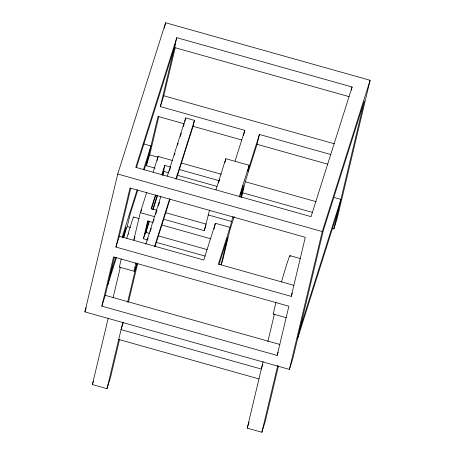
<?xml version="1.0" encoding="UTF-8"?>
<svg xmlns="http://www.w3.org/2000/svg" width="455" height="455" viewBox="0 0 455 455"><rect width="100%" height="100%" fill="white"/><g stroke="black" fill="none" stroke-linecap="round" stroke-linejoin="round"><path stroke-width="0.68" d="M240.746 194.239L243.209 185.475L240.792 194.2M333.851 228.933L364.347 100.936L323.323 230.605L292.827 358.603L289.408 369.409L84.892 311.874L117.731 174.032L165.592 22.75L370.108 80.285L337.269 218.127L333.851 228.933L332.486 228.552M164.278 28.261L165.592 22.75M101.846 306.141L113.574 256.91L288.874 306.226L277.146 355.452L101.846 306.141L105.264 295.335L114.376 257.092M115.917 247.065L129.993 187.989L305.294 237.3L291.223 296.376L115.917 247.065L119.335 236.259L130.795 188.171M123.624 237.402L126.069 227.136L122.674 237.868M123.624 237.749A14.577 0.523 -74.3 0 1 127.235 226.488L130.17 214.168L137.808 190.025M119.534 339.595L110.411 377.883L106.993 388.689L92.388 384.577L108.176 318.312M113.107 297.598L120.342 267.227M155.155 168.157L146.288 165.665L158.016 116.434L184.309 123.828M243.544 135.59L244.796 130.34L160.359 106.589L176.779 37.663L352.085 86.979L351.3 90.261M146.288 165.665L149.706 154.859L158.823 116.565M160.359 106.589L163.777 95.783L175.232 47.695M133.753 240.126L140.299 212.65L146.726 192.34M157.094 160.581L158.078 156.463L172.684 160.569M106.993 388.689L122.867 322.066M127.605 302.177L136.87 263.28M147.505 239.893L143.439 238.75L147.659 221.022L153.085 222.552M128.435 302.228L137.649 263.553M145.026 234.217L148.25 220.664M162.571 174.726L164.79 165.41L170.636 167.053M162.839 175.744L163.976 170.972M184.781 121.86L185.714 117.925L194.484 120.387L193.074 126.297L176.409 178.974M163.675 219.225L204.289 230.651L209.539 210.159M224.838 162.816L225.816 158.71L249.192 165.284L247.782 171.188L259.407 134.452L330.899 154.563M213.992 229.178L215.397 223.268L230.008 227.381L218.383 264.122L293.958 285.382M221.113 264.702L227.659 237.226L218.997 264.617M230.008 227.381L232.914 216.734M241.093 197.134L243.385 187.523L240.394 196.975M241.508 197.521L245.438 181.039L257.058 144.298L259.407 134.452M278.426 366.195L265.265 421.444L261.847 432.25L247.236 428.138L263.109 361.515M267.853 341.614L274.388 314.16M261.847 432.25L277.806 365.263M289.408 369.409L322.248 231.567L370.108 80.285M218.502 183.058L218.627 182.626M218.866 181.795L219.1 181.016M84.892 311.874L86.171 307.825M176.779 37.663L135.755 167.338L311.061 216.648L352.085 86.979M136.403 167.724L175.289 44.812M109.956 275.639L115.724 257.405M122.133 237.146L137.091 189.871M143.501 169.607L150.975 145.97L143.672 143.916M107.607 285.49L116.52 257.32M144.178 169.903L148.631 155.82M153.153 172.03L158.078 156.463M141.158 211.399L141.801 209.374M134.123 239.484L134.976 236.776M92.388 384.577L93.457 381.205M155.394 195.127L151.117 208.635L156.964 210.278M161.798 174.868L164.79 165.41M151.418 209.141L155.906 194.956M162.316 174.697L163.999 169.374M143.439 238.75L148.91 221.437M145.788 232.767L149.422 221.289M153.056 209.806L157.544 195.622M145.765 244.216L160.933 196.264M167.343 176.005L185.714 117.925M147.517 240.143L148.148 238.136M150.264 231.458L151.316 228.114M153.432 221.437L154.063 219.435M155.729 214.168L156.759 210.927M158.459 205.552L159.523 202.174M169.351 171.108L170.42 167.73M174.379 155.229L175.01 153.221M177.547 145.208L178.184 143.206M180.294 136.523L181.352 133.184M183.462 126.501L184.099 124.499M123.419 322.185L121.07 329.613L261.312 369.062L262.808 364.336M154.529 246.684L169.698 198.733M175.892 179.145L194.484 120.387M155.013 246.616L169.999 199.233M215.966 189.849L225.816 158.71M204.289 230.651L205.927 225.464M215.397 223.268L203.777 260.01L119.335 236.259M235.076 161.07L244.796 130.34M239.125 197.1L249.192 165.284M234.2 216.563L229.712 230.742L222.677 260.283L221.238 264.821M247.236 428.138L249.158 422.064M291.223 296.376L292.292 293.003M277.146 355.452L278.215 352.079M299.868 329.067L340.886 199.398L333.583 197.339M297.519 338.912L338.543 209.243M152.755 209.289L157.242 195.115M219.316 180.328L219.543 179.628M174.436 47.513L349.053 96.636M163.777 95.783L334.306 143.752M193.074 126.297L241.776 139.998M257.058 144.298L327.867 164.215M181.454 163.038L221.386 174.271M149.706 154.859L157.891 157.163M245.2 181.721L316.14 201.679M179.401 169.522L219.333 180.754M242.464 192.721L312.721 212.485M163.385 171.319L168.811 172.843M176.944 175.135L216.944 186.385M117.731 174.032L322.248 231.567M208.043 214.896L231.413 221.471M165.728 212.741L206.337 224.167M140.299 212.65L154.91 216.762M290 255.653L300.624 258.645M133.736 217.041L139.048 218.531M161.895 225.032L210.71 238.761M127.235 226.488L130.608 227.432M145.498 232.238L149.564 233.381M158.374 235.866L207.184 249.619M156.321 242.373L205.131 256.102M119.642 267.187L134.248 271.294M273.569 314.132L286.184 317.681M105.264 295.335L279.882 344.458M118.721 339.458L258.963 378.913M281.48 281.952A30.371 1.092 -74.3 0 1 290.08 255.983M290.062 256.233A30.371 1.092 -74.3 0 1 290.028 256.552M273.825 313.825A30.371 1.092 -74.3 0 1 275.997 302.245M147.352 226.88A26.049 0.938 -74.3 0 1 147.158 227.688M146.954 228.541A26.049 0.938 -74.3 0 1 146.004 232.346M137.274 263.109A26.049 0.938 -74.3 0 1 135.971 267.108L135.744 267.762A26.049 0.938 -74.3 0 1 135.857 263.013M128.418 234.28A15.186 0.546 -74.3 0 1 128.606 233.66M126.774 238.369A26.049 0.938 -74.3 0 1 133.798 217.319M119.858 266.926A26.049 0.938 -74.3 0 1 121.246 258.901"/></g></svg>
